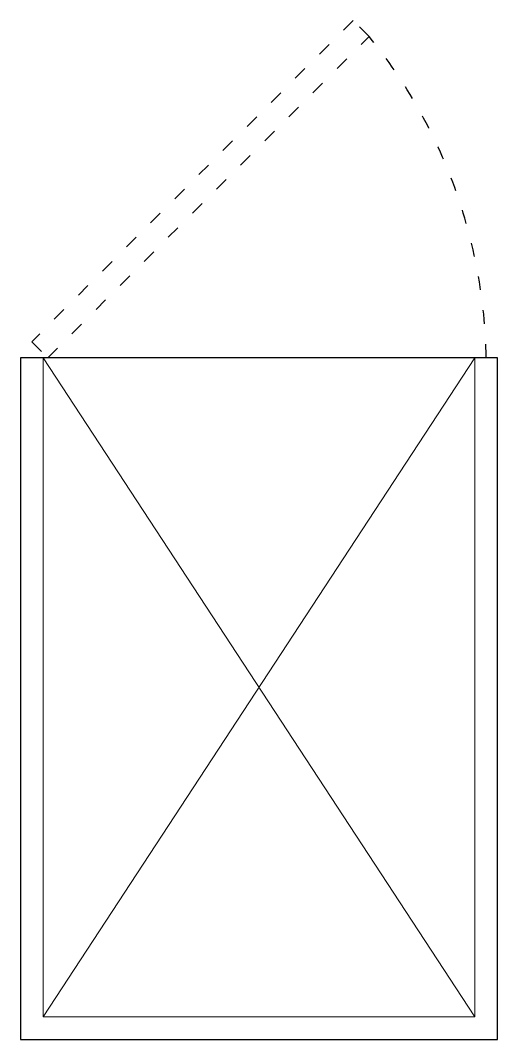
# Model space of a CAD drawing. Header units: millimetres. Extents: x 0 to 420, y 0 to 897.
import ezdxf

# ---------------------------------------------------------------- set-up
doc = ezdxf.new("R2010")
doc.units = ezdxf.units.MM
doc.linetypes.add('ACAD_ISO03W100', pattern=[30, 12, -18])

msp = doc.modelspace()

# ---------------------------------------------------------------- linework, layer by layer
at = {"color": 250, "linetype": 'ACAD_ISO03W100'}
msp.add_lwpolyline([(24.14, 600), (306.98, 882.84), (292.84, 896.98), (10, 614.14)], close=True, dxfattribs=at)
msp.add_lwpolyline([(0, 0), (420, 0), (420, 600), (0, 600)], close=True)
at = {"color": 250, "lineweight": 0}
msp.add_lwpolyline([(400, 20), (20, 600), (20, 20), (400, 20), (400, 600), (20, 20)], dxfattribs=at)
at = {"color": 250, "linetype": 'ACAD_ISO03W100'}
msp.add_arc((-51.46, 592.11), 461.53, 0.97936, 39.04526, dxfattribs=at)

doc.saveas('drawing.dxf')
